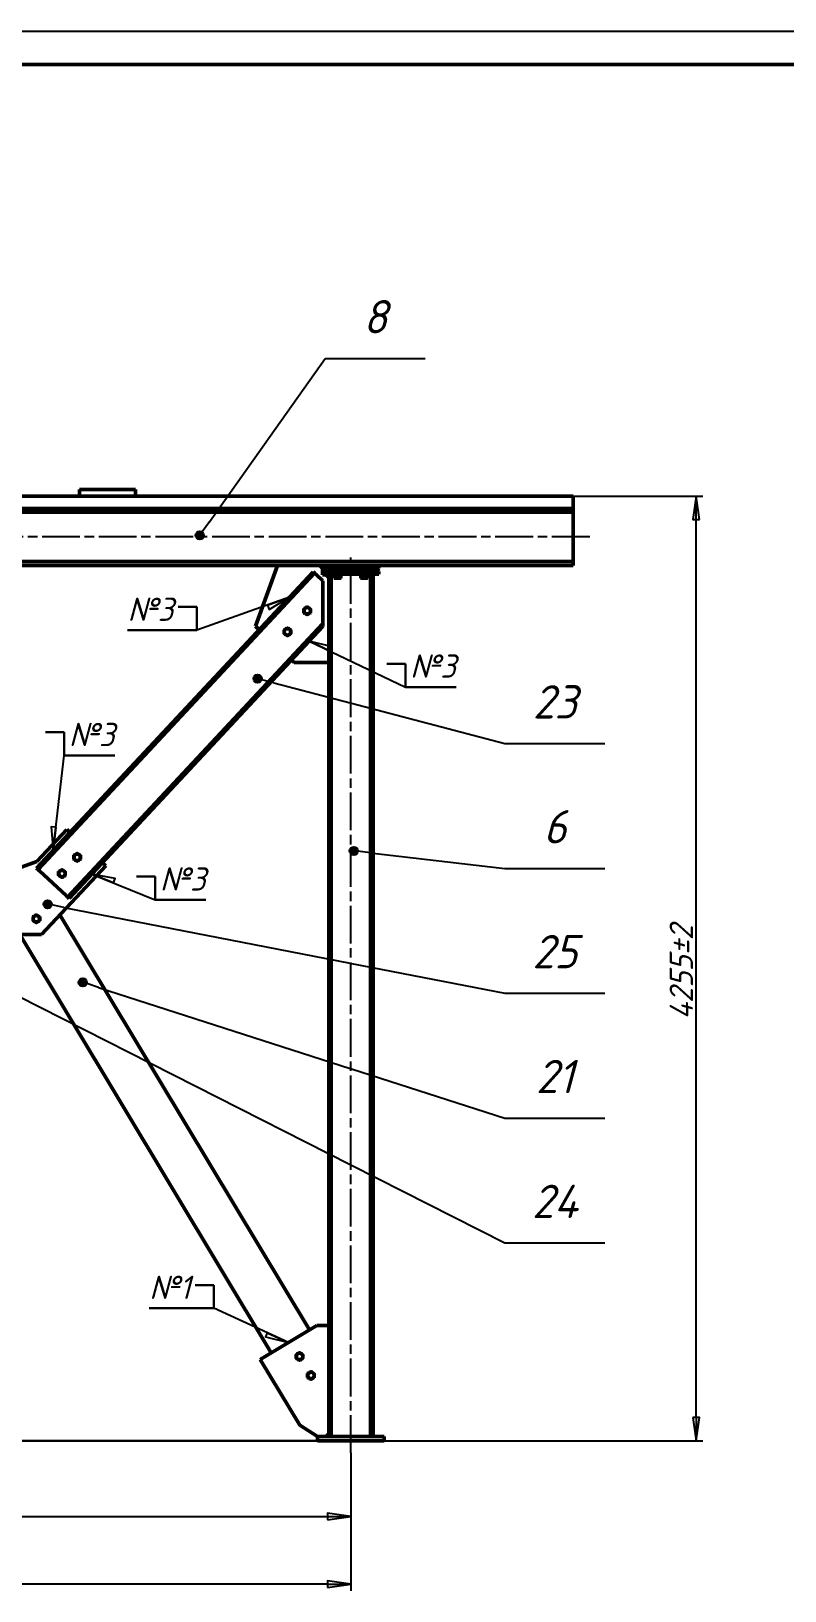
# Model space of a CAD drawing. Header units: millimetres. Extents: x 0 to 25230, y 0 to 17820.
# Drawn here: x 9457 to 12849, y 10795 to 17820 of the extents above; entities that cross this region are included whole.
import ezdxf

# ---------------------------------------------------------------- set-up
doc = ezdxf.new("R2010")
doc.units = ezdxf.units.MM
doc.header["$LTSCALE"] = 30
doc.linetypes.add('CHAIN', pattern=[0.7087, 0.4724, -0.0591, 0.1181, -0.0591])
for name, color, linetype, lineweight in [('Видимый контур (ГОСТ)', 7, 'Continuous', 50), ('Кромка (ГОСТ)', 7, 'Continuous', 50), ('Обозначение (ГОСТ)', 7, 'Continuous', 25), ('Осевая линия (ГОСТ)', 7, 'Continuous', 25), ('Размер (ГОСТ)', 7, 'Continuous', 25), ('Эскизная геометрия (ГОСТ)', 7, 'Continuous', 50)]:
    doc.layers.add(name, color=color, linetype=linetype, lineweight=lineweight)
doc.styles.add('Обычный текст (ГОСТ)', font='GOST Common Italic.ttf')
doc.styles.add('Стиль текста144', font='GOST Common Italic.ttf')
doc.styles.add('Увеличенный текст (ГОСТ)', font='GOST Common Italic.ttf')
doc.dimstyles.new('Диаметр (ГОСТ)$7', dxfattribs={"dimscale": 30, "dimtxt": 3.5, "dimasz": 3.5, "dimexe": 1, "dimexo": 0, "dimgap": 0.5, "dimtad": 1, "dimrnd": 1e-08, "dimtxsty": 'Обычный текст (ГОСТ)', "dimblk": 'Filled-1', "dimcen": 0.09, "dimdle": 15, "dimclrd": 256, "dimclre": 256, "dimclrt": 256, "dimazin": 2, "dimtfac": 0.714286, "dimtdec": 3, "dimtmove": 0, "dimatfit": 3, "dimfxl": 1, "dimtolj": 1, "dimlwd": -1, "dimlwe": 25, "dimarcsym": 0})
doc.dimstyles.new('Обычный (ГОСТ)', dxfattribs={"dimscale": 30, "dimtxt": 3.5, "dimasz": 3.5, "dimexe": 1, "dimexo": 0, "dimgap": 0.5, "dimtad": 1, "dimrnd": 1e-08, "dimtxsty": 'Обычный текст (ГОСТ)', "dimblk": 'Filled-1', "dimcen": 0.09, "dimdle": 15, "dimclrd": 256, "dimclre": 256, "dimclrt": 256, "dimazin": 2, "dimtfac": 0.714286, "dimtdec": 3, "dimtmove": 0, "dimatfit": 3, "dimfxl": 1, "dimtolj": 1, "dimlwd": 25, "dimlwe": 25, "dimarcsym": 0})

# ---------------------------------------------------------------- blocks, each defined once
blk = doc.blocks.new('Рамки ГОСТ_ граница 594x841_2')
at = {"layer": 'Кромка (ГОСТ)', "lineweight": 25}
blk.add_line((0, 594), (841, 594), dxfattribs=at)
at = {"layer": 'Кромка (ГОСТ)'}
blk.add_line((836, 589), (20, 589), dxfattribs=at)
blk = doc.blocks.new('Номера позиций29')
at = {"layer": 'Обозначение (ГОСТ)'}
h = blk.add_hatch(color=256, dxfattribs=at)
edge = h.paths.add_edge_path(flags=0)
edge.add_arc((290.27, 460.82), 0.625, 0, 360)
for p, q in [((292.49, 459.69), (290.82, 460.54)), ((292.49, 459.69), (363.1, 423.83)), ((363.3, 423.73), (386.3, 412.05)), ((386.3, 412.05), (401.3, 412.05))]:
    blk.add_line(p, q, dxfattribs=at)
blk.add_circle((290.27, 460.82), 0.625, dxfattribs=at)
at = {"layer": 'Обозначение (ГОСТ)', "insert": (393.8, 418.3), "char_height": 5, "attachment_point": 5, "style": 'Увеличенный текст (ГОСТ)'}
blk.add_mtext('24', dxfattribs=at)
blk = doc.blocks.new('Номера позиций30')
at = {"layer": 'Обозначение (ГОСТ)'}
h = blk.add_hatch(color=256, dxfattribs=at)
edge = h.paths.add_edge_path(flags=0)
edge.add_arc((322.97, 451.18), 0.625, 0, 360)
for p, q in [((325.35, 450.41), (323.56, 450.99)), ((325.35, 450.41), (363.1, 438.27)), ((363.3, 438.2), (386.3, 430.8)), ((386.3, 430.8), (401.3, 430.8))]:
    blk.add_line(p, q, dxfattribs=at)
blk.add_circle((322.97, 451.18), 0.625, dxfattribs=at)
at = {"layer": 'Обозначение (ГОСТ)', "insert": (393.8, 437.05), "char_height": 5, "attachment_point": 5, "style": 'Увеличенный текст (ГОСТ)'}
blk.add_mtext('21', dxfattribs=at)
blk = doc.blocks.new('Номера позиций31')
at = {"layer": 'Обозначение (ГОСТ)'}
h = blk.add_hatch(color=256, dxfattribs=at)
edge = h.paths.add_edge_path(flags=0)
edge.add_arc((317.7, 462.92), 0.625, 0, 360)
for p, q in [((320.15, 462.44), (318.31, 462.8)), ((320.15, 462.44), (363.1, 454.07)), ((363.3, 454.03), (386.3, 449.55)), ((386.3, 449.55), (401.3, 449.55))]:
    blk.add_line(p, q, dxfattribs=at)
blk.add_circle((317.7, 462.92), 0.625, dxfattribs=at)
at = {"layer": 'Обозначение (ГОСТ)', "insert": (393.8, 455.8), "char_height": 5, "attachment_point": 5, "style": 'Увеличенный текст (ГОСТ)'}
blk.add_mtext('25', dxfattribs=at)
blk = doc.blocks.new('Номера позиций32')
at = {"layer": 'Обозначение (ГОСТ)'}
h = blk.add_hatch(color=256, dxfattribs=at)
edge = h.paths.add_edge_path(flags=0)
edge.add_arc((349.2, 496.79), 0.625, 0, 360)
for p, q in [((351.62, 496.15), (349.81, 496.63)), ((351.62, 496.15), (363.1, 493.14)), ((363.3, 493.09), (386.3, 487.05)), ((386.3, 487.05), (401.3, 487.05))]:
    blk.add_line(p, q, dxfattribs=at)
blk.add_circle((349.2, 496.79), 0.625, dxfattribs=at)
at = {"layer": 'Обозначение (ГОСТ)', "insert": (393.8, 493.3), "char_height": 5, "attachment_point": 5, "style": 'Увеличенный текст (ГОСТ)'}
blk.add_mtext('23', dxfattribs=at)
blk = doc.blocks.new('Номера позиций33')
at = {"layer": 'Обозначение (ГОСТ)'}
h = blk.add_hatch(color=256, dxfattribs=at)
edge = h.paths.add_edge_path(flags=0)
edge.add_arc((340.53, 518.3), 0.625, 0, 360)
for p, q in [((341.97, 520.34), (359.34, 544.88)), ((359.34, 544.88), (374.34, 544.88)), ((341.97, 520.34), (340.89, 518.81))]:
    blk.add_line(p, q, dxfattribs=at)
blk.add_circle((340.53, 518.3), 0.625, dxfattribs=at)
at = {"layer": 'Обозначение (ГОСТ)', "insert": (366.84, 551.13), "char_height": 5, "attachment_point": 5, "style": 'Увеличенный текст (ГОСТ)'}
blk.add_mtext('8', dxfattribs=at)
blk = doc.blocks.new('Номера позиций38')
at = {"layer": 'Обозначение (ГОСТ)'}
h = blk.add_hatch(color=256, dxfattribs=at)
edge = h.paths.add_edge_path(flags=0)
edge.add_arc((363.63, 470.93), 0.625, 0, 360)
for p, q in [((366.11, 470.64), (364.25, 470.86)), ((366.11, 470.64), (386.3, 468.3)), ((386.3, 468.3), (401.3, 468.3))]:
    blk.add_line(p, q, dxfattribs=at)
blk.add_circle((363.63, 470.93), 0.625, dxfattribs=at)
at = {"layer": 'Обозначение (ГОСТ)', "insert": (393.8, 474.55), "char_height": 5, "attachment_point": 5, "style": 'Увеличенный текст (ГОСТ)'}
blk.add_mtext('6', dxfattribs=at)
blk = doc.blocks.new('Filled-1')
at = {"color": 0}
for p, q in [((0, 0), (-1, 0.143)), ((-1, 0.143), (-1, -0.143)), ((-1, 0), (0, 0)), ((-1, -0.143), (0, 0))]:
    blk.add_line(p, q, dxfattribs=at)
at = {"color": 0, "flags": 128}
blk.add_lwpolyline([(-1, -0.143), (0, 0), (-1, 0.143), (-1, -0.143)], dxfattribs=at)
at = {"color": 0}
blk.add_solid([(-1, -0.143), (0, 0), (-1, 0.143), (-1, -0.143)], dxfattribs=at)
blk = doc.blocks.new('*D137')
at = {"layer": 'Defpoints', "color": 0, "linetype": 'Continuous', "transparency": 16777216}
for p in [(8530.7, 13770.6), (8530.7, 11470.6), (10745.9, 11470.6)]:
    blk.add_point(p, dxfattribs=at)
at = {"layer": 'Размер (ГОСТ)', "linetype": 'Continuous', "lineweight": 25, "transparency": 16777216}
for p, q in [((8530.7, 13665.6), (8530.7, 11575.6)), ((10745.9, 11470.6), (8500.7, 11470.6))]:
    blk.add_line(p, q, dxfattribs=at)
at = {"layer": 'Размер (ГОСТ)', "linetype": 'Continuous', "lineweight": 25, "transparency": 16777216, "xscale": 105, "yscale": 105, "zscale": 105}
for p, rotation in [((8530.7, 13770.6), 90), ((8530.7, 11470.6), 270)]:
    blk.add_blockref('Filled-1', p, dxfattribs=dict(at, rotation=rotation))
at = {"layer": 'Размер (ГОСТ)', "linetype": 'Continuous', "lineweight": 25, "transparency": 16777216, "insert": (8410.7, 12471), "char_height": 105, "attachment_point": 1, "rotation": 90, "style": 'Обычный текст (ГОСТ)'}
blk.add_mtext('\\A1;2300', dxfattribs=at)
blk = doc.blocks.new('*D138')
at = {"layer": 'Defpoints', "color": 0, "linetype": 'Continuous', "transparency": 16777216}
for p in [(11895.9, 15725.6), (12450.6, 15725.6), (1445.9, 11470.6)]:
    blk.add_point(p, dxfattribs=at)
at = {"layer": 'Размер (ГОСТ)', "linetype": 'Continuous', "lineweight": 25, "transparency": 16777216}
for p, q in [((11895.9, 15725.6), (12480.6, 15725.6)), ((12450.6, 11575.6), (12450.6, 15620.6)), ((1445.9, 11470.6), (12480.6, 11470.6))]:
    blk.add_line(p, q, dxfattribs=at)
at = {"layer": 'Размер (ГОСТ)', "linetype": 'Continuous', "lineweight": 25, "transparency": 16777216, "xscale": 105, "yscale": 105, "zscale": 105}
for p, rotation in [((12450.6, 15725.6), 90), ((12450.6, 11470.6), 270)]:
    blk.add_blockref('Filled-1', p, dxfattribs=dict(at, rotation=rotation))
at = {"layer": 'Размер (ГОСТ)', "linetype": 'Continuous', "lineweight": 25, "transparency": 16777216, "insert": (12330.6, 13367.9), "char_height": 105, "attachment_point": 1, "rotation": 90, "style": 'Обычный текст (ГОСТ)'}
blk.add_mtext('\\A1;\\fGOST Common|b0|i1;4255±2', dxfattribs=at)
blk = doc.blocks.new('*D139')
at = {"layer": 'Defpoints', "color": 0, "linetype": 'Continuous', "transparency": 16777216}
for p in [(6095.9, 11442.1), (10895.9, 11415.6), (10895.9, 11128.9)]:
    blk.add_point(p, dxfattribs=at)
at = {"layer": 'Размер (ГОСТ)', "linetype": 'Continuous', "lineweight": 25, "transparency": 16777216}
for p, q in [((6095.9, 11442.1), (6095.9, 11098.9)), ((10895.9, 11415.6), (10895.9, 11098.9)), ((6200.9, 11128.9), (10790.9, 11128.9))]:
    blk.add_line(p, q, dxfattribs=at)
at = {"layer": 'Размер (ГОСТ)', "linetype": 'Continuous', "lineweight": 25, "transparency": 16777216, "xscale": 105, "yscale": 105, "zscale": 105, "rotation": 180}
blk.add_blockref('Filled-1', (6095.9, 11128.9), dxfattribs=at)
at = {"layer": 'Размер (ГОСТ)', "linetype": 'Continuous', "lineweight": 25, "transparency": 16777216, "xscale": 105, "yscale": 105, "zscale": 105}
blk.add_blockref('Filled-1', (10895.9, 11128.9), dxfattribs=at)
at = {"layer": 'Размер (ГОСТ)', "linetype": 'Continuous', "lineweight": 25, "transparency": 16777216, "insert": (8265.7, 11248.9), "char_height": 105, "attachment_point": 1, "style": 'Обычный текст (ГОСТ)'}
blk.add_mtext('\\A1;\\fGOST Common|b0|i1;4800±2', dxfattribs=at)
blk = doc.blocks.new('*D140')
at = {"layer": 'Defpoints', "color": 0, "linetype": 'Continuous', "transparency": 16777216}
for p in [(1295.9, 11415.6), (10895.9, 11415.6), (1295.9, 10824.8)]:
    blk.add_point(p, dxfattribs=at)
at = {"layer": 'Размер (ГОСТ)', "linetype": 'Continuous', "lineweight": 25, "transparency": 16777216}
for p, q in [((1295.9, 11415.6), (1295.9, 10794.8)), ((10895.9, 11415.6), (10895.9, 10794.8)), ((10790.9, 10824.8), (1400.9, 10824.8))]:
    blk.add_line(p, q, dxfattribs=at)
at = {"layer": 'Размер (ГОСТ)', "linetype": 'Continuous', "lineweight": 25, "transparency": 16777216, "xscale": 105, "yscale": 105, "zscale": 105, "rotation": 180}
blk.add_blockref('Filled-1', (1295.9, 10824.8), dxfattribs=at)
at = {"layer": 'Размер (ГОСТ)', "linetype": 'Continuous', "lineweight": 25, "transparency": 16777216, "xscale": 105, "yscale": 105, "zscale": 105}
blk.add_blockref('Filled-1', (10895.9, 10824.8), dxfattribs=at)
at = {"layer": 'Размер (ГОСТ)', "linetype": 'Continuous', "lineweight": 25, "transparency": 16777216, "insert": (5919.6, 10944.8), "char_height": 105, "attachment_point": 1, "style": 'Обычный текст (ГОСТ)'}
blk.add_mtext('\\A1;\\fGOST Common|b0|i1;9600*', dxfattribs=at)
blk = doc.blocks.new('Обозначение сварки_106')
at = {"layer": 'Эскизная геометрия (ГОСТ)', "lineweight": 30}
for p, q in [((-0.8, 1), (0, 1)), ((0, 0), (0, 1)), ((0, 0), (2.168, 0))]:
    blk.add_line(p, q, dxfattribs=at)
at = {"layer": 'Обозначение (ГОСТ)', "style": 'Стиль текста144'}
blk.add_text('№3', height=1, dxfattribs=at).set_placement((0.2, 0.4))
blk = doc.blocks.new('Filled Half 2-1')
at = {"color": 0}
for p, q in [((-1, 0), (0, 0)), ((-1, 0), (-1, -0.2)), ((-1, -0.2), (0, 0)), ((0, 0), (-1, 0))]:
    blk.add_line(p, q, dxfattribs=at)
at = {"color": 0, "flags": 128}
blk.add_lwpolyline([(-1, 0), (-1, -0.2), (0, 0), (-1, 0)], dxfattribs=at)
at = {"color": 0}
blk.add_solid([(-1, 0), (-1, -0.2), (0, 0), (-1, 0)], dxfattribs=at)
blk = doc.blocks.new('Обозначение сварки_28')
at = {"layer": 'Эскизная геометрия (ГОСТ)', "lineweight": 30}
for p, q in [((-0.8, 1), (0, 1)), ((0, 0), (0, 1)), ((0, 0), (-2.968, 0))]:
    blk.add_line(p, q, dxfattribs=at)
at = {"layer": 'Обозначение (ГОСТ)', "style": 'Стиль текста144'}
blk.add_text('№3', height=1, dxfattribs=at).set_placement((-2.968, 0.4))
blk = doc.blocks.new('Обозначение сварки_13')
at = {"layer": 'Эскизная геометрия (ГОСТ)', "lineweight": 30}
for p, q in [((-0.8, 1), (0, 1)), ((0, 0), (0, 1)), ((0, 0), (-2.76, 0))]:
    blk.add_line(p, q, dxfattribs=at)
at = {"layer": 'Обозначение (ГОСТ)', "style": 'Стиль текста144'}
blk.add_text('№1', height=1, dxfattribs=at).set_placement((-2.76, 0.4))

msp = doc.modelspace()

# ---------------------------------------------------------------- linework, layer by layer
at = {"layer": 'Видимый контур (ГОСТ)'}
for p, q in [((9673.882, 15725.588), (9673.882, 15755.588)), ((9673.882, 15755.588), (9925.882, 15755.588)), ((9925.882, 15725.588), (9925.882, 15755.588)), ((11895.882, 15725.588), (6910.882, 15725.588)), ((11895.882, 15670.588), (6910.882, 15670.588)), ((11895.882, 15670.588), (11895.882, 15725.588)), ((11895.882, 15653.088), (11895.882, 15670.588)), ((11895.882, 15653.088), (6910.882, 15653.088)), ((11895.882, 15637.088), (11895.882, 15653.088)), ((11895.882, 15447.088), (11895.882, 15637.088)), ((11895.882, 15431.088), (6910.882, 15431.088)), ((11895.882, 15413.588), (6910.882, 15413.588)), ((10565.882, 15413.588), (10466.137, 15139.541)), ((10755.882, 15413.588), (10767.882, 15401.588)), ((10767.882, 15371.588), (10767.882, 15401.588)), ((10769.882, 15413.588), (10769.882, 15403.588)), ((10769.882, 15403.588), (10769.882, 15400.588)), ((10769.882, 15403.588), (11021.882, 15403.588)), ((11021.882, 15400.588), (10769.882, 15400.588)), ((10776.882, 15393.588), (10769.882, 15400.588)), ((10776.882, 15393.588), (10769.882, 15386.588)), ((10769.882, 15386.588), (11021.882, 15386.588)), ((10769.882, 15373.588), (10769.882, 15386.588)), ((11014.882, 15393.588), (10776.882, 15393.588)), ((10776.882, 15393.588), (11014.882, 15393.588)), ((11014.882, 15393.588), (11021.882, 15400.588)), ((11014.882, 15393.588), (11021.882, 15386.588)), ((11021.882, 15403.588), (11021.882, 15413.588)), ((11021.882, 15403.588), (11021.882, 15400.588)), ((11021.882, 15373.588), (11021.882, 15386.588)), ((11895.882, 15431.088), (11895.882, 15447.088)), ((11895.882, 15413.588), (11895.882, 15431.088)), ((9481.354, 14049.945), (10726.001, 15384.666)), ((9487.936, 14043.807), (10732.583, 15378.528)), ((10728.561, 15382.279), (10726.001, 15384.666)), ((10728.561, 15382.279), (10732.583, 15378.528)), ((10739.531, 15372.049), (10732.583, 15378.528)), ((10769.882, 15343.746), (10739.531, 15372.049)), ((10783.882, 15371.588), (10767.882, 15371.588)), ((10769.882, 15373.588), (11021.882, 15373.588)), ((10769.882, 15165.593), (10769.882, 15343.746)), ((10783.882, 15371.588), (10795.882, 15359.588)), ((10795.882, 11490.588), (10795.882, 15373.588)), ((10807.882, 11490.588), (10807.882, 15373.588)), ((10820.632, 15373.588), (10820.632, 15368.588)), ((10820.882, 15368.588), (10820.632, 15368.588)), ((10820.882, 15368.588), (10826.001, 15368.588)), ((10820.882, 15357.861), (10820.882, 15368.588)), ((10820.882, 15357.861), (10820.882, 15356.522)), ((10821.632, 15356.088), (10820.882, 15356.522)), ((10850.132, 15356.088), (10821.632, 15356.088)), ((10830.764, 15368.588), (10826.001, 15368.588)), ((10830.764, 15368.588), (10835.882, 15368.588)), ((10835.882, 15357.861), (10835.882, 15368.588)), ((10835.882, 15368.588), (10841.001, 15368.588)), ((10845.764, 15368.588), (10841.001, 15368.588)), ((10845.764, 15368.588), (10850.882, 15368.588)), ((10850.132, 15356.088), (10850.882, 15356.522)), ((10850.882, 15357.861), (10850.882, 15368.588)), ((10851.132, 15368.588), (10850.882, 15368.588)), ((10850.882, 15356.522), (10850.882, 15357.861)), ((10851.132, 15373.588), (10851.132, 15368.588)), ((10940.632, 15373.588), (10940.632, 15368.588)), ((10940.882, 15368.588), (10940.632, 15368.588)), ((10940.882, 15368.588), (10946.001, 15368.588)), ((10940.882, 15357.861), (10940.882, 15368.588)), ((10940.882, 15357.861), (10940.882, 15356.522)), ((10941.632, 15356.088), (10940.882, 15356.522)), ((10970.132, 15356.088), (10941.632, 15356.088)), ((10950.764, 15368.588), (10946.001, 15368.588)), ((10950.764, 15368.588), (10955.882, 15368.588)), ((10955.882, 15357.861), (10955.882, 15368.588)), ((10955.882, 15368.588), (10961.001, 15368.588)), ((10965.764, 15368.588), (10961.001, 15368.588)), ((10965.764, 15368.588), (10970.882, 15368.588)), ((10970.132, 15356.088), (10970.882, 15356.522)), ((10970.882, 15357.861), (10970.882, 15368.588)), ((10971.132, 15368.588), (10970.882, 15368.588)), ((10970.882, 15356.522), (10970.882, 15357.861)), ((10971.132, 15373.588), (10971.132, 15368.588)), ((10983.882, 11490.588), (10983.882, 15373.588)), ((10995.882, 11490.588), (10995.882, 15373.588)), ((9621.043, 13919.683), (10769.882, 15151.663)), ((9627.625, 13913.545), (10769.882, 15138.467)), ((10466.137, 15139.541), (10482.869, 15123.938)), ((10769.882, 15151.663), (10769.882, 15165.593)), ((10769.882, 15151.663), (10769.882, 15143.599)), ((10769.882, 15138.467), (10769.882, 15143.599)), ((10629.14, 14987.539), (10640.882, 14976.588)), ((10640.882, 14976.588), (10795.882, 14976.588)), ((9616.767, 14224.483), (9482.289, 14080.273)), ((9631.394, 14210.843), (9616.767, 14224.483)), ((9482.289, 14080.273), (9235.882, 13990.588)), ((9503.012, 13750.588), (9792.292, 14060.803)), ((9792.292, 14060.803), (9777.665, 14074.443)), ((9483.914, 14047.558), (9481.354, 14049.945)), ((9483.914, 14047.558), (9487.936, 14043.807)), ((9494.884, 14037.328), (9487.936, 14043.807)), ((9614.095, 13926.162), (9494.884, 14037.328)), ((9621.043, 13919.683), (9614.095, 13926.162)), ((9621.043, 13919.683), (9625.065, 13915.932)), ((9627.625, 13913.545), (9625.065, 13915.932)), ((9586.078, 13839.666), (10709.209, 11970.462)), ((9025.882, 13750.588), (9503.012, 13750.588)), ((9406.274, 13750.588), (10537.775, 11867.455)), ((10742.704, 11990.588), (10487.566, 11837.286)), ((10795.882, 11990.588), (10742.704, 11990.588)), ((10487.566, 11837.286), (10665.839, 11540.588)), ((10665.839, 11540.588), (10745.882, 11490.588)), ((10745.882, 11490.588), (11045.882, 11490.588)), ((10745.882, 11470.588), (10745.882, 11490.588)), ((10745.882, 11470.588), (11045.882, 11470.588)), ((10795.882, 11502.588), (10783.882, 11490.588)), ((11045.882, 11470.588), (11045.882, 11490.588))]:
    msp.add_line(p, q, dxfattribs=at)
for centre in [(10699.224, 15209.322), (10610.564, 15114.247), (9663.609, 14098.762), (9595.409, 14025.627), (9480.107, 13821.87), (10664.695, 11850.385), (10716.199, 11764.668)]:
    msp.add_circle(centre, 14.25, dxfattribs=at)
for points in [[(10835.882, 15357.861), (10828.382, 15355.361), (10820.882, 15357.861)], [(10850.882, 15357.861), (10843.382, 15355.361), (10835.882, 15357.861)], [(10955.882, 15357.861), (10948.382, 15355.361), (10940.882, 15357.861)], [(10970.882, 15357.861), (10963.382, 15355.361), (10955.882, 15357.861)], [(10699.224, 15226.643), (10691.724, 15222.313), (10684.224, 15217.983)], [(10684.224, 15217.983), (10684.224, 15209.322), (10684.224, 15200.662)], [(10684.224, 15200.662), (10691.724, 15196.332), (10699.224, 15192.002)], [(10714.224, 15217.983), (10706.724, 15222.313), (10699.224, 15226.643)], [(10699.224, 15192.002), (10706.724, 15196.332), (10714.224, 15200.662)], [(10714.224, 15200.662), (10714.224, 15209.322), (10714.224, 15217.983)], [(10610.564, 15131.567), (10603.064, 15127.237), (10595.564, 15122.907)], [(10595.564, 15122.907), (10595.564, 15114.247), (10595.564, 15105.586)], [(10595.564, 15105.586), (10603.064, 15101.256), (10610.564, 15096.926)], [(10625.564, 15122.907), (10618.064, 15127.237), (10610.564, 15131.567)], [(10610.564, 15096.926), (10618.064, 15101.256), (10625.564, 15105.586)], [(10625.564, 15105.586), (10625.564, 15114.247), (10625.564, 15122.907)], [(9663.609, 14116.082), (9656.109, 14111.752), (9648.609, 14107.422)], [(9648.609, 14107.422), (9648.609, 14098.762), (9648.609, 14090.102)], [(9648.609, 14090.102), (9656.109, 14085.772), (9663.609, 14081.441)], [(9678.609, 14107.422), (9671.109, 14111.752), (9663.609, 14116.082)], [(9663.609, 14081.441), (9671.109, 14085.772), (9678.609, 14090.102)], [(9678.609, 14090.102), (9678.609, 14098.762), (9678.609, 14107.422)], [(9595.409, 14042.947), (9587.909, 14038.617), (9580.409, 14034.287)], [(9580.409, 14034.287), (9580.409, 14025.627), (9580.409, 14016.966)], [(9580.409, 14016.966), (9587.909, 14012.636), (9595.409, 14008.306)], [(9610.409, 14034.287), (9602.909, 14038.617), (9595.409, 14042.947)], [(9595.409, 14008.306), (9602.909, 14012.636), (9610.409, 14016.966)], [(9610.409, 14016.966), (9610.409, 14025.627), (9610.409, 14034.287)], [(9480.107, 13839.19), (9472.607, 13834.86), (9465.107, 13830.53)], [(9465.107, 13830.53), (9465.107, 13821.87), (9465.107, 13813.21)], [(9465.107, 13813.21), (9472.607, 13808.879), (9480.107, 13804.549)], [(9495.107, 13830.53), (9487.607, 13834.86), (9480.107, 13839.19)], [(9480.107, 13804.549), (9487.607, 13808.879), (9495.107, 13813.21)], [(9495.107, 13813.21), (9495.107, 13821.87), (9495.107, 13830.53)], [(10664.695, 11867.705), (10657.195, 11863.375), (10649.695, 11859.045)], [(10649.695, 11859.045), (10649.695, 11850.385), (10649.695, 11841.725)], [(10649.695, 11841.725), (10657.195, 11837.395), (10664.695, 11833.064)], [(10679.695, 11859.045), (10672.195, 11863.375), (10664.695, 11867.705)], [(10664.695, 11833.064), (10672.195, 11837.395), (10679.695, 11841.725)], [(10679.695, 11841.725), (10679.695, 11850.385), (10679.695, 11859.045)], [(10716.199, 11781.989), (10708.699, 11777.659), (10701.199, 11773.329)], [(10701.199, 11773.329), (10701.199, 11764.668), (10701.199, 11756.008)], [(10701.199, 11756.008), (10708.699, 11751.678), (10716.199, 11747.348)], [(10731.199, 11773.329), (10723.699, 11777.659), (10716.199, 11781.989)], [(10716.199, 11747.348), (10723.699, 11751.678), (10731.199, 11756.008)], [(10731.199, 11756.008), (10731.199, 11764.668), (10731.199, 11773.329)]]:
    msp.add_rational_spline(points, [1.16025403784, 1.33974596216, 1.16025403784], degree=2, dxfattribs=at)
at = {"layer": 'Осевая линия (ГОСТ)', "linetype": 'CHAIN', "ltscale": 11.993792}
for p, q in [((11970.882, 15542.088), (970.882, 15542.088)), ((10895.882, 11415.588), (10895.882, 15448.588))]:
    msp.add_line(p, q, dxfattribs=at)

# ---------------------------------------------------------------- block references
for name, p, xscale, yscale, zscale in [('Рамки ГОСТ_ граница 594x841_2', (0, 0), 30, 30, 30), ('Обозначение сварки_28', (10202.568, 15121.534), 104.9999982118607, 104.9999982118607, 104.9999982118607), ('Обозначение сварки_106', (11141.593, 14865.704), 104.9999982118607, 104.9999982118607, 104.9999982118607), ('Обозначение сварки_106', (9605.358, 14557.436), 104.9999982118607, 104.9999982118607, 104.9999982118607), ('Обозначение сварки_106', (10015.374, 13906.679), 104.9999982118607, 104.9999982118607, 104.9999982118607), ('Обозначение сварки_13', (10278.345, 12067.222), 104.9999982118607, 104.9999982118607, 104.9999982118607)]:
    msp.add_blockref(name, p, dxfattribs=dict(xscale=xscale, yscale=yscale, zscale=zscale))
at = {"layer": 'Обозначение (ГОСТ)', "xscale": 30, "yscale": 30, "zscale": 30}
for name in ['Номера позиций33', 'Номера позиций32', 'Номера позиций38', 'Номера позиций29', 'Номера позиций31', 'Номера позиций30']:
    msp.add_blockref(name, (0, 0), dxfattribs=at)

# ---------------------------------------------------------------- dimensions: what is measured, and where the dimension line sits
at = {"layer": 'Размер (ГОСТ)', "linetype": 'Continuous', "lineweight": 25}
for base, p1, p2, angle, picture, middle in [((12450.568, 15725.588), (1445.882, 11470.588), (11895.882, 15725.588), 90, '*D138', (12450.568, 13598.088)), ((10895.882, 11128.908), (6095.882, 11442.054), (10895.882, 11415.588), 180, '*D139', (8495.882, 11128.908))]:
    dim = msp.add_linear_dim(base=base, p1=p1, p2=p2, angle=angle, text='\\fGOST Common|b0|i1;<>±2', dimstyle='Обычный (ГОСТ)', override={"dimgap": 0.5, "dimdec": 2, "dimtol": 0, "dimlim": 0, "dimtp": 0, "dimtm": 0, "dimtdec": 3, "dimtofl": 0, "dimatfit": 1}, dxfattribs=at)
    dim.commit()
    dim.dimension.update_dxf_attribs({"geometry": picture, "text_midpoint": middle, "dimtype": 160})
dim = msp.add_linear_dim(base=(8530.678, 11470.588), p1=(8530.678, 13770.588), p2=(10745.882, 11470.588), angle=90, dimstyle='Обычный (ГОСТ)', override={"dimgap": 0.5, "dimdec": 2, "dimse1": 1, "dimtol": 0, "dimlim": 0, "dimtp": 0, "dimtm": 0, "dimtdec": 3, "dimtofl": 0, "dimatfit": 1}, dxfattribs=at)
dim.commit()
dim.dimension.update_dxf_attribs({"geometry": '*D137', "text_midpoint": (8530.678, 12620.588), "dimtype": 160})
dim = msp.add_linear_dim(base=(1295.882, 10824.789), p1=(10895.882, 11415.588), p2=(1295.882, 11415.588), text='\\fGOST Common|b0|i1;<>*', dimstyle='Обычный (ГОСТ)', override={"dimgap": 0.5, "dimdec": 2, "dimtol": 0, "dimlim": 0, "dimtp": 0, "dimtm": 0, "dimtdec": 3, "dimtofl": 0, "dimatfit": 1}, dxfattribs=at)
dim.commit()
dim.dimension.update_dxf_attribs({"geometry": '*D140', "text_midpoint": (6095.882, 10824.789), "dimtype": 160})

# ---------------------------------------------------------------- leaders
at = {"layer": 'Обозначение (ГОСТ)'}
for points in [[(10619.563, 15270.524), (10202.568, 15121.534)], [(10708.41, 15072.545), (11141.593, 14865.704)], [(9555.913, 14129.899), (9605.358, 14557.436)], [(9730.206, 14023.55), (10015.374, 13906.679)], [(10615.135, 11913.937), (10278.345, 12067.222)]]:
    msp.add_leader(points, dimstyle='Диаметр (ГОСТ)$7', override={"dimasz": 3.5, "dimtad": 0, "dimldrblk": 'Filled Half 2-1'}, dxfattribs=at)

doc.saveas('drawing.dxf')
